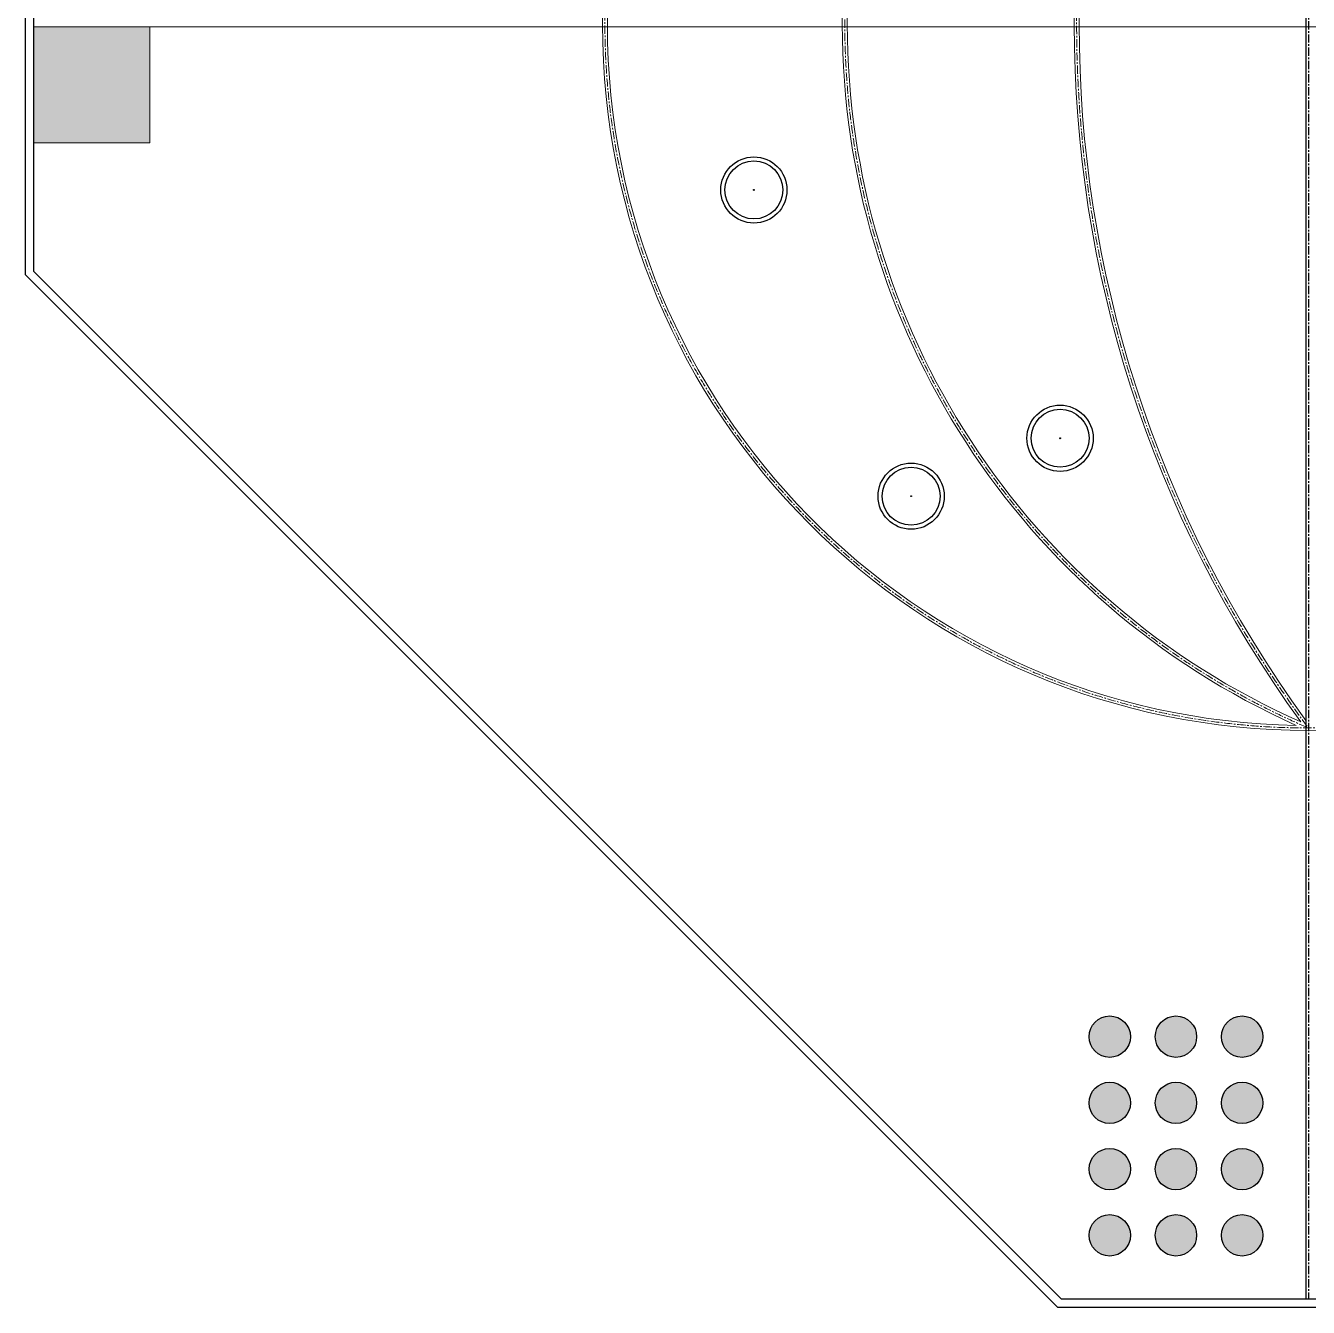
# Model space of a CAD drawing. Units: millimetres at full size, sheet at 1:10. Extents: x -7820 to 7680, y -7750 to 7750.
# Drawn here: x -7820 to -70, y -7750 to -8 of the extents above; entities that cross this region are included whole.
import ezdxf

# ---------------------------------------------------------------- set-up
doc = ezdxf.new("R2010")
doc.units = ezdxf.units.MM
doc.header["$LTSCALE"] = 10
doc.header["$PDMODE"] = 32
doc.header["$PDSIZE"] = 5
doc.linetypes.add('CHAIN1', pattern=[8, 5, -1, 1, -1])
for name, color, linetype in [('0-0', 7, 'Continuous'), ('0-1', 7, 'Continuous'), ('0-3', 7, 'Continuous')]:
    doc.layers.add(name, color=color, linetype=linetype)
doc.layers.add('0-2', color=5, linetype='Continuous', lineweight=18)

msp = doc.modelspace()

# ---------------------------------------------------------------- hatches: boundary and pattern name
at = {"layer": '0-3'}
for points in [[(-1144.74, -6115, 1), (-1394.74, -6115, 1)], [(-744.74, -6115, 1), (-994.74, -6115, 1)], [(-344.74, -6115, 1), (-594.74, -6115, 1)], [(-1144.74, -6515, 1), (-1394.74, -6515, 1)], [(-744.74, -6515, 1), (-994.74, -6515, 1)], [(-344.74, -6515, 1), (-594.74, -6515, 1)], [(-1144.74, -6915, 1), (-1394.74, -6915, 1)], [(-744.74, -6915, 1), (-994.74, -6915, 1)], [(-344.74, -6915, 1), (-594.74, -6915, 1)], [(-1144.74, -7315, 1), (-1394.74, -7315, 1)], [(-744.74, -7315, 1), (-994.74, -7315, 1)], [(-344.74, -7315, 1), (-594.74, -7315, 1)]]:
    msp.add_hatch(color=1, dxfattribs=at).paths.add_polyline_path(points)

# ---------------------------------------------------------------- linework, layer by layer
at = {"layer": '0-0'}
for p, q in [((-84.74, 7700), (-84.74, -7700)), ((-7819.74, -1513.1), (-7819.74, 1513.1)), ((-7769.74, -1492.39), (-7769.74, 1492.39)), ((-7819.74, -1513.1), (-1582.83, -7750)), ((-7769.74, -1492.39), (-1562.12, -7700)), ((1443.36, -7750), (-1582.83, -7750)), ((1422.65, -7700), (-1562.12, -7700))]:
    msp.add_line(p, q, dxfattribs=at)
at = {"layer": '0-0', "color": 4, "linetype": 'CHAIN1'}
msp.add_line((-69.74, 7700), (-69.74, -7700), dxfattribs=at)
at = {"layer": '0-1'}
for centre, radius in [((-3419.74, -1000), 200), ((-3419.74, -1000), 175), ((-1569.74, -2500), 200), ((-1569.74, -2500), 175), ((-2469.74, -2850), 200), ((-2469.74, -2850), 175)]:
    msp.add_circle(centre, radius, dxfattribs=at)
at = {"layer": '0-1', "color": 4}
for p in [(-3419.74, -1000), (-1569.74, -2500), (-2469.74, -2850)]:
    msp.add_point(p, dxfattribs=at)
at = {"layer": '0-2'}
msp.add_line((-7769.74, -15), (7630.26, -15), dxfattribs=at)
at = {"layer": '0-2', "color": 7}
msp.add_lwpolyline([(-7769.74, -15), (-7069.74, -15), (-7069.74, -715), (-7769.74, -715)], close=True, dxfattribs=at)
at = {"layer": '0-2'}
msp.add_circle((-69.74, 0), 4265, dxfattribs=at)
at = {"layer": '0-2', "color": 4, "linetype": 'CHAIN1'}
msp.add_circle((-69.74, 0), 4250, dxfattribs=at)
at = {"layer": '0-2'}
for centre, radius, start, end in [((-69.74, 0), 4235, 90.9873, 269.0127), ((1754.58, 0), 4640, 114.13564, 245.86436), ((1754.58, 0), 4610, 113.9217, 246.0783), ((5681.29, 0), 7166, 143.98089, 216.01911), ((5681.29, 0), 7136, 143.90287, 216.09713)]:
    msp.add_arc(centre, radius, start, end, dxfattribs=at)
at = {"layer": '0-2', "color": 4, "linetype": 'CHAIN1'}
for centre, radius, start, end in [((1754.58, 0), 4625, 113.23146, 246.76854), ((5681.29, 0), 7151, 143.53565, 216.46435)]:
    msp.add_arc(centre, radius, start, end, dxfattribs=at)
at = {"layer": '0-2', "color": 1}
msp.add_solid([(-7069.74, -15), (-7069.74, -715), (-7769.74, -15), (-7769.74, -715)], dxfattribs=at)
at = {"layer": '0-3'}
for centre in [(-1269.74, -6115), (-869.74, -6115), (-469.74, -6115), (-1269.74, -6515), (-869.74, -6515), (-469.74, -6515), (-1269.74, -6915), (-869.74, -6915), (-469.74, -6915), (-1269.74, -7315), (-869.74, -7315), (-469.74, -7315)]:
    msp.add_circle(centre, 125, dxfattribs=at)

doc.saveas('drawing.dxf')
